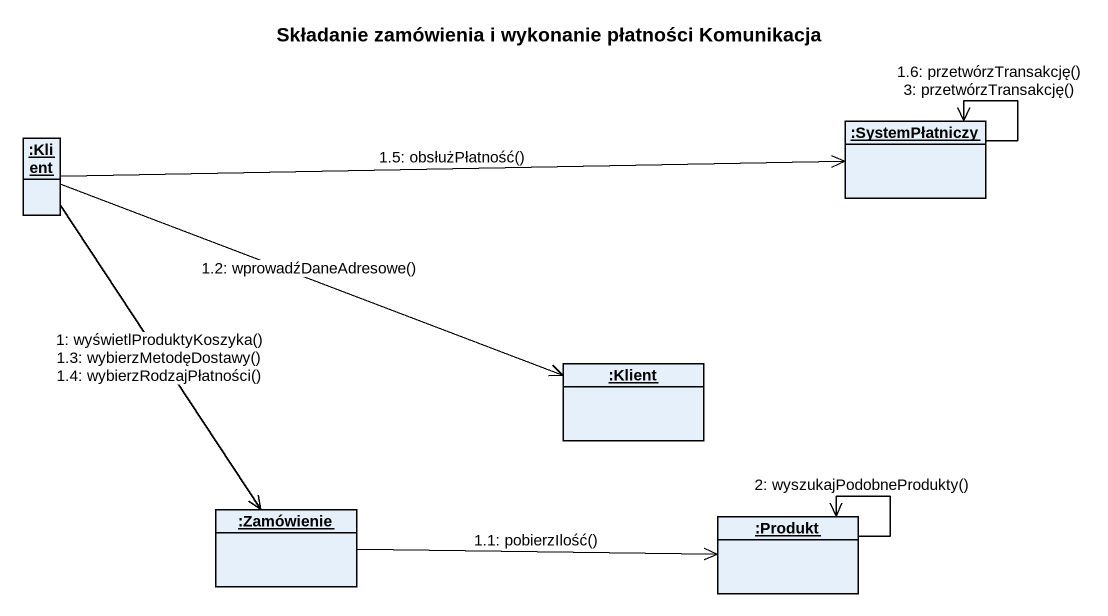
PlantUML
@startuml
title Składanie zamówienia i wykonanie płatności Komunikacja
hide circle
hide empty members
object ":SystemPłatniczy" as SystemPłatniczy
object ":Klient" as Klient
object ":Klient" as Klient_2
object ":Zamówienie" as Zamówienie
object ":Produkt" as Produkt
Klient --> Zamówienie : 1: wyświetlProduktyKoszyka()\n1.3: wybierzMetodęDostawy()\n1.4: wybierzRodzajPłatności()
Zamówienie -right-> Produkt : 1.1: pobierzIlość()
Klient -right-> Klient_2 : 1.2: wprowadźDaneAdresowe()
Klient -right-> SystemPłatniczy : 1.5: obsłużPłatność()
SystemPłatniczy --> SystemPłatniczy : 1.6: przetwórzTransakcję()\n3: przetwórzTransakcję()
Produkt --> Produkt : 2: wyszukajPodobneProdukty()
@enduml
